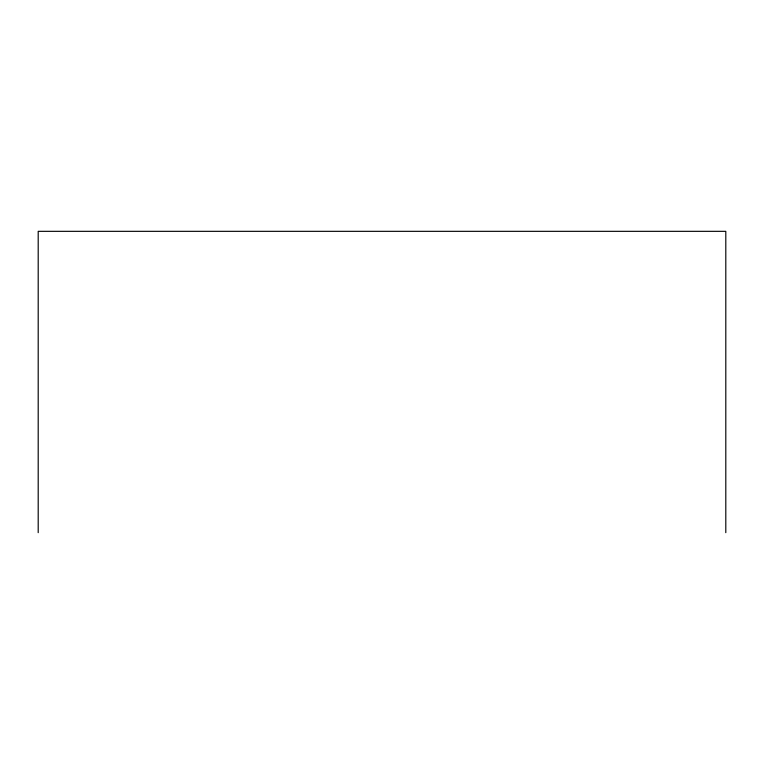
<?xml version="1.0" encoding="UTF-8"?>
<svg xmlns="http://www.w3.org/2000/svg" width="764" height="764" viewBox="0 0 764 764"><rect width="100%" height="100%" fill="white"/><g stroke="black" fill="none" stroke-linecap="round" stroke-linejoin="round"><path stroke-width="1.15" d="M725.8 532.67L725.8 231.33L38.2 231.33L38.2 532.67"/></g></svg>
